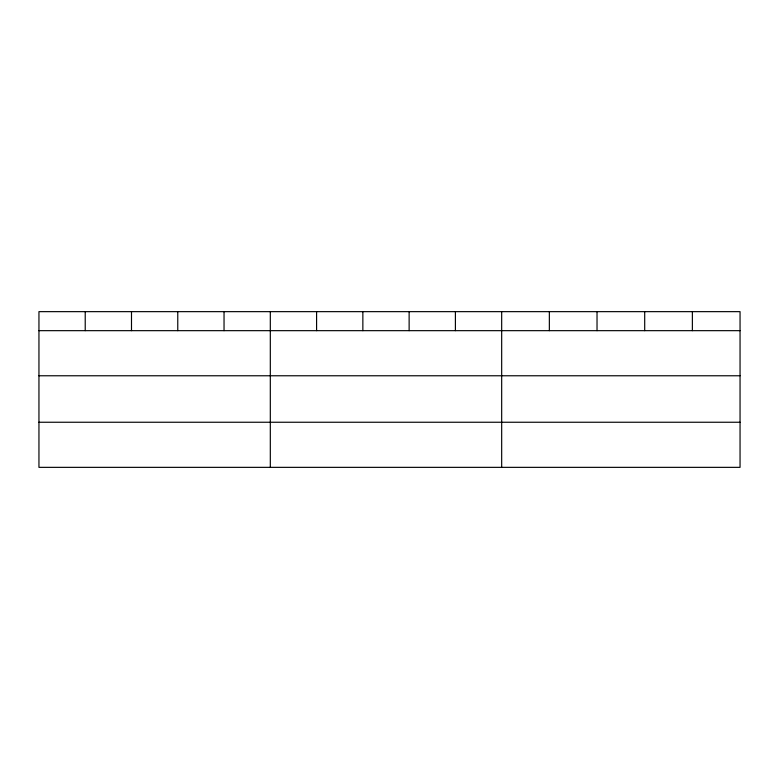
<?xml version="1.0" encoding="UTF-8"?>
<svg xmlns="http://www.w3.org/2000/svg" width="779" height="779" viewBox="0 0 779 779"><rect width="100%" height="100%" fill="white"/><g stroke="black" fill="none" stroke-linecap="round" stroke-linejoin="round"><path stroke-width="1.17" d="M740.05 375.77L740.05 311.649L38.95 311.649L38.95 467.351L740.05 467.351L740.05 375.77L38.95 375.77M38.95 330.666L740.05 330.666M38.95 422.247L740.05 422.247M692.375 311.649L692.375 330.666M644.7 311.649L644.7 330.666M597.026 311.649L597.026 330.666M549.351 311.649L549.351 330.666M501.676 311.649L501.676 467.351M455.403 311.649L455.403 330.666M409.131 311.649L409.131 330.666M362.858 311.649L362.858 330.666M316.586 311.649L316.586 330.666M270.313 311.649L270.313 467.351M224.04 311.649L224.04 330.666M177.768 311.649L177.768 330.666M131.495 311.649L131.495 330.666M85.223 311.649L85.223 330.666"/></g></svg>
